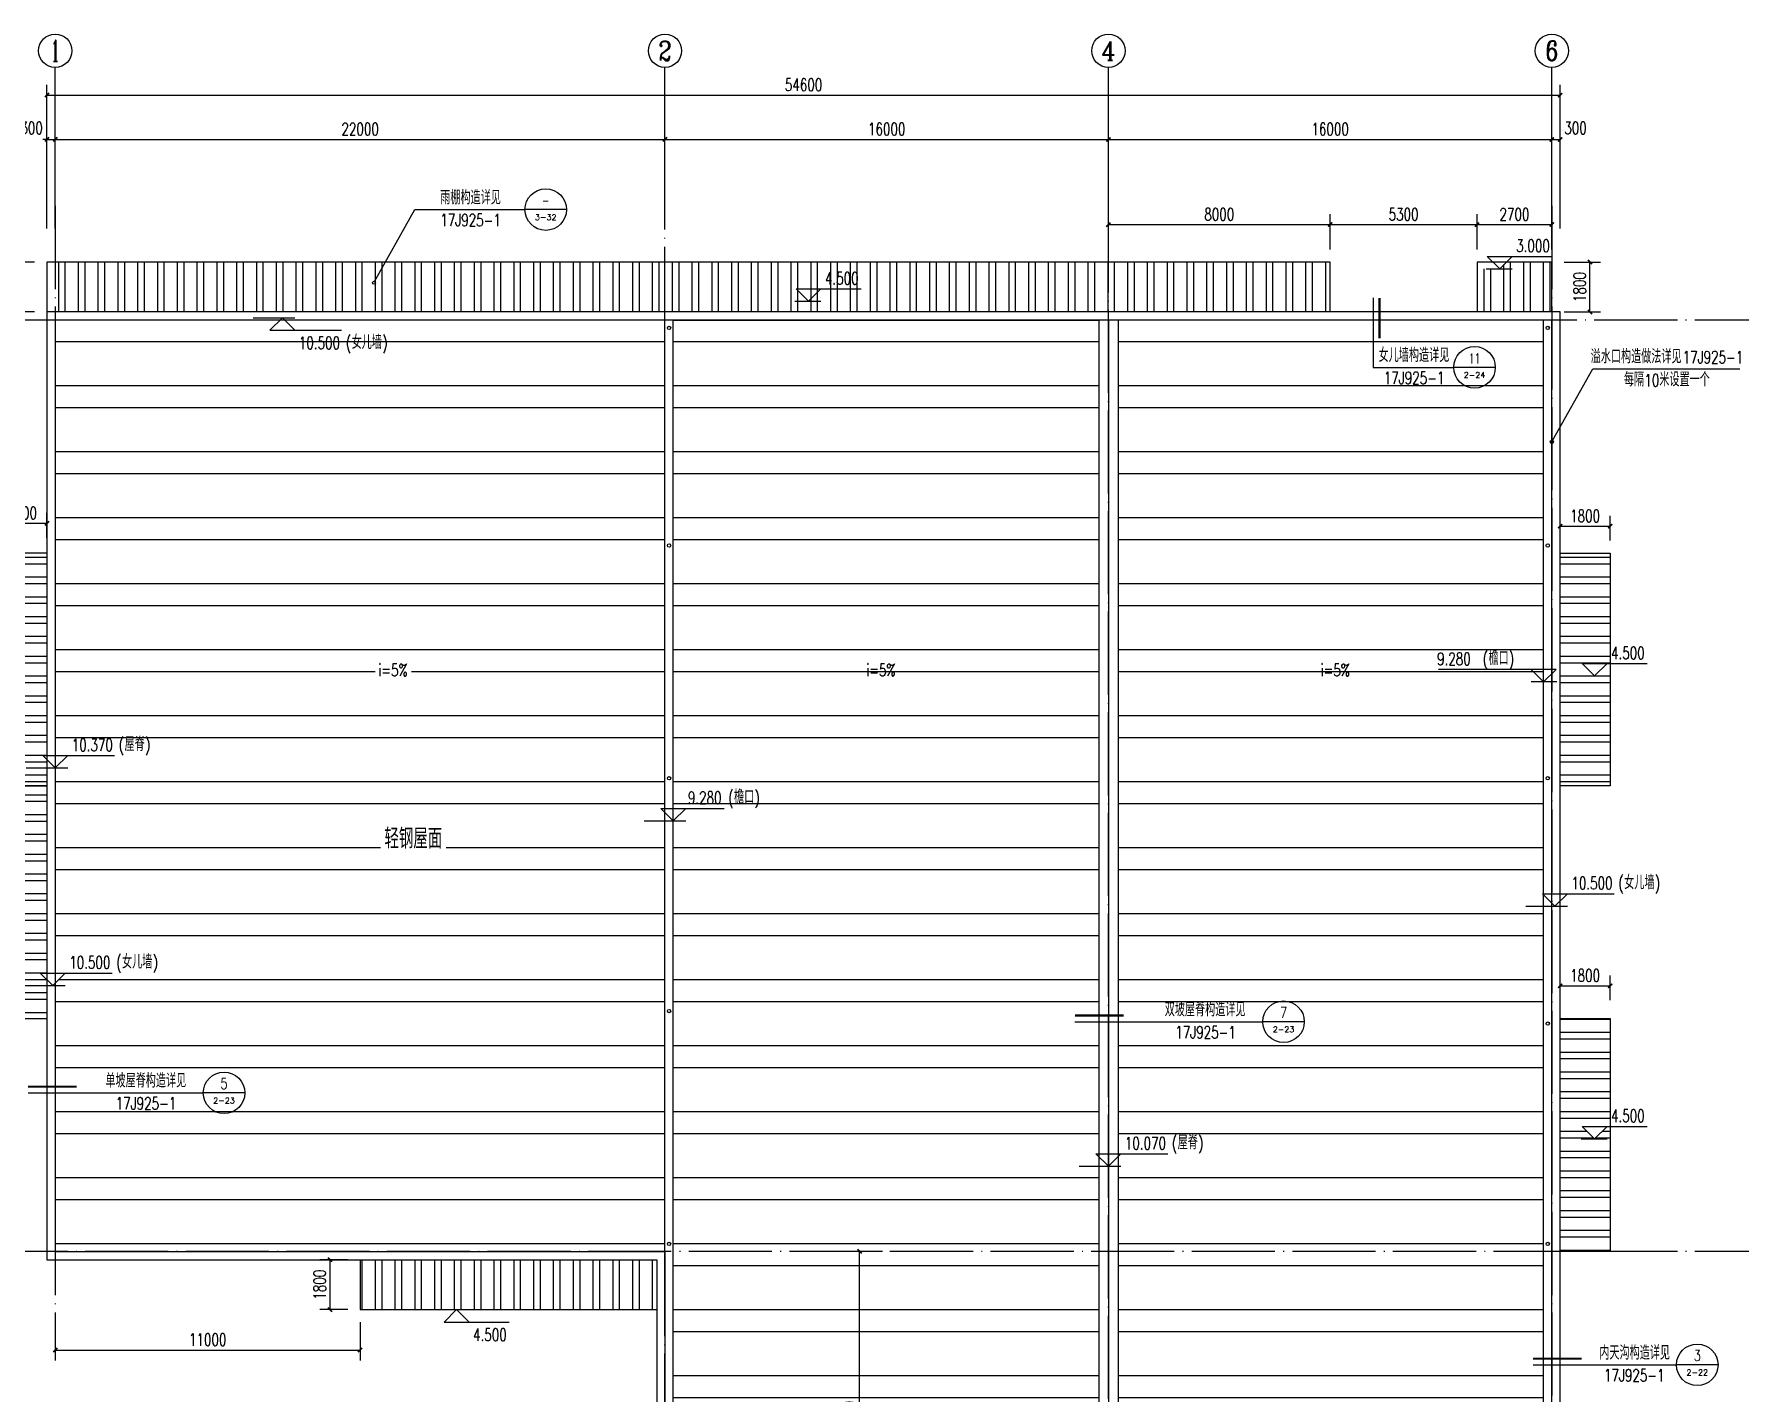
# Model space of a CAD drawing. Extents: x 409931 to 937299, y -508824 to 132289.
# Drawn here: x 470601 to 532150, y -264949 to -215919 of the extents above; entities that cross this region are included whole.
import ezdxf
from ezdxf.enums import TextEntityAlignment as Align

# ---------------------------------------------------------------- set-up
doc = ezdxf.new("R2010")
doc.units = 0
doc.header["$LTSCALE"] = 1500
doc.header["$MEASUREMENT"] = 0
doc.linetypes.add('DOTE', pattern=[2.42, 2, -0.2, 0.02, -0.2])
doc.layers.get('Defpoints').update_dxf_attribs({"color": 252})
for name, color, linetype in [('07m', 36, 'Continuous'), ('A-Roof(建筑屋顶)', 122, 'Continuous'), ('AXIS', 3, 'Continuous'), ('AXIS_TEXT', 7, 'Continuous'), ('DIM_ELEV', 3, 'Continuous'), ('DIM_IDEN', 3, 'Continuous'), ('DIM_SYMB', 3, 'Continuous'), ('DOTE', 1, 'Continuous'), ('PUB_DIM', 3, 'Continuous'), ('PUB_HATCH', 8, 'Continuous'), ('PUB_STRM', 4, 'Continuous'), ('PUB_TEXT', 7, 'Continuous'), ('WALL', 7, 'Continuous'), ('WINDOW', 4, 'Continuous')]:
    doc.layers.add(name, color=color, linetype=linetype)
doc.styles.add('_TCH_AXIS', font='COMPLEX', dxfattribs={"bigfont": 'GBCBIG'})
doc.styles.add('_TCH_DIM', font='SIMPLEX', dxfattribs={"bigfont": 'GBCBIG'})
doc.styles.add('_TCH_DIM_T3', font='SIMPLEX', dxfattribs={"width": 0.705882, "bigfont": 'GBCBIG'})
doc.styles.add('_TCH_LABEL', font='COMPLEX', dxfattribs={"bigfont": 'GBCBIG'})
doc.styles.add('COMPLEX', font='COMPLEX')
doc.dimstyles.new('_TCH_ARCH&&150', dxfattribs={"dimtxt": 446.25, "dimasz": 150, "dimexe": 375, "dimexo": 450, "dimgap": 150, "dimtad": 1, "dimdec": 0, "dimzin": 0, "dimdsep": 46, "dimtxsty": '_TCH_DIM_T3', "dimblk": 'ARCHTICK', "dimcen": 0.09, "dimclrt": 7, "dimazin": 2, "dimtfac": 1, "dimtdec": 0, "dimtix": 1, "dimtmove": 2, "dimatfit": 3, "dimfxl": 0, "dimtolj": 1, "dimtzin": 0, "dimarcsym": 0})
pattern_1 = [(0, (0, 0), (7e-13, 2381.25), []), (0, (793.8, -793.8), (7e-13, 2381.25), [])]
pattern_2 = [(90, (0, 0), (-714.375, 1e-13), []), (90, (238.1, 238.1), (-714.375, 1e-13), [])]
pattern_3 = [(180, (0, 0), (-1e-13, -714.375), []), (180, (-238.1, 238.1), (-1e-13, -714.375), [])]

# ---------------------------------------------------------------- blocks, each defined once
blk = doc.blocks.new('雨水管')
at = {"layer": 'PUB_STRM'}
for centre in [(-32054, 119327), (-346, 119327), (-32054, 111473), (-346, 111473), (-32054, 103073), (-346, 103073), (-32054, 94673), (-346, 94223), (-32054, 86273), (-346, 86273)]:
    blk.add_circle(centre, 60, dxfattribs=at)
blk = doc.blocks.new('_ArchTick')
at = {"color": 0, "linetype": 'ByBlock', "const_width": 0.4}
blk.add_lwpolyline([(-0.5, -0.5), (0.5, 0.5)], dxfattribs=at)
blk = doc.blocks.new('*D396')
at = {"layer": 'Defpoints', "color": 0}
for p in [(525365, -222793), (522665, -224145), (525365, -224145)]:
    blk.add_point(p, dxfattribs=at)
at = {"layer": 'PUB_DIM', "color": 0, "lineweight": -2}
for p, q in [((522665, -223695), (522665, -222418)), ((522665, -222793), (525365, -222793)), ((525365, -223695), (525365, -222418))]:
    blk.add_line(p, q, dxfattribs=at)
at = {"layer": 'PUB_DIM', "color": 0, "lineweight": -2, "xscale": 150, "yscale": 150, "zscale": 150, "rotation": 180}
blk.add_blockref('_ArchTick', (522665, -222793), dxfattribs=at)
at = {"layer": 'PUB_DIM', "color": 0, "lineweight": -2, "xscale": 150, "yscale": 150, "zscale": 150}
blk.add_blockref('_ArchTick', (525365, -222793), dxfattribs=at)
at = {"layer": 'PUB_DIM', "color": 7, "insert": (524015, -222420), "char_height": 446.2, "attachment_point": 5, "style": '_TCH_DIM_T3'}
blk.add_mtext('\\A1;2700', dxfattribs=at)
blk = doc.blocks.new('*D397')
at = {"layer": 'Defpoints', "color": 0}
for p in [(522665, -222793), (517365, -224145), (522665, -224145)]:
    blk.add_point(p, dxfattribs=at)
at = {"layer": 'PUB_DIM', "color": 0, "lineweight": -2}
for p, q in [((517365, -223695), (517365, -222418)), ((517365, -222793), (522665, -222793)), ((522665, -223695), (522665, -222418))]:
    blk.add_line(p, q, dxfattribs=at)
at = {"layer": 'PUB_DIM', "color": 0, "lineweight": -2, "xscale": 150, "yscale": 150, "zscale": 150, "rotation": 180}
blk.add_blockref('_ArchTick', (517365, -222793), dxfattribs=at)
at = {"layer": 'PUB_DIM', "color": 0, "lineweight": -2, "xscale": 150, "yscale": 150, "zscale": 150}
blk.add_blockref('_ArchTick', (522665, -222793), dxfattribs=at)
at = {"layer": 'PUB_DIM', "color": 7, "insert": (520015, -222420), "char_height": 446.2, "attachment_point": 5, "style": '_TCH_DIM_T3'}
blk.add_mtext('\\A1;5300', dxfattribs=at)
blk = doc.blocks.new('*D398')
at = {"layer": 'Defpoints', "color": 0}
for p in [(517365, -222793), (509365, -224145), (517365, -224145)]:
    blk.add_point(p, dxfattribs=at)
at = {"layer": 'PUB_DIM', "color": 0, "lineweight": -2}
for p, q in [((509365, -223695), (509365, -222418)), ((509365, -222793), (517365, -222793)), ((517365, -223695), (517365, -222418))]:
    blk.add_line(p, q, dxfattribs=at)
at = {"layer": 'PUB_DIM', "color": 0, "lineweight": -2, "xscale": 150, "yscale": 150, "zscale": 150, "rotation": 180}
blk.add_blockref('_ArchTick', (509365, -222793), dxfattribs=at)
at = {"layer": 'PUB_DIM', "color": 0, "lineweight": -2, "xscale": 150, "yscale": 150, "zscale": 150}
blk.add_blockref('_ArchTick', (517365, -222793), dxfattribs=at)
at = {"layer": 'PUB_DIM', "color": 7, "insert": (513365, -222420), "char_height": 446.2, "attachment_point": 5, "style": '_TCH_DIM_T3'}
blk.add_mtext('\\A1;8000', dxfattribs=at)
blk = doc.blocks.new('*D399')
at = {"layer": 'Defpoints', "color": 0}
for p in [(471365, -261945), (482365, -261945), (482365, -263402)]:
    blk.add_point(p, dxfattribs=at)
at = {"layer": 'PUB_DIM', "color": 0, "lineweight": -2}
for p, q in [((471365, -262395), (471365, -263777)), ((482365, -262395), (482365, -263777)), ((471365, -263402), (482365, -263402))]:
    blk.add_line(p, q, dxfattribs=at)
at = {"layer": 'PUB_DIM', "color": 0, "lineweight": -2, "xscale": 150, "yscale": 150, "zscale": 150, "rotation": 180}
blk.add_blockref('_ArchTick', (471365, -263402), dxfattribs=at)
at = {"layer": 'PUB_DIM', "color": 0, "lineweight": -2, "xscale": 150, "yscale": 150, "zscale": 150}
blk.add_blockref('_ArchTick', (482365, -263402), dxfattribs=at)
at = {"layer": 'PUB_DIM', "color": 7, "insert": (476865, -263029), "char_height": 446.2, "attachment_point": 5, "style": '_TCH_DIM_T3'}
blk.add_mtext('\\A1;11000', dxfattribs=at)
blk = doc.blocks.new('*D400')
at = {"layer": 'Defpoints', "color": 0}
for p in [(481280, -260145), (482365, -260145), (482365, -261945)]:
    blk.add_point(p, dxfattribs=at)
at = {"layer": 'PUB_DIM', "color": 0, "lineweight": -2}
for p, q in [((481915, -260145), (480905, -260145)), ((481280, -261945), (481280, -260145)), ((481915, -261945), (480905, -261945))]:
    blk.add_line(p, q, dxfattribs=at)
at = {"layer": 'PUB_DIM', "color": 0, "lineweight": -2, "xscale": 150, "yscale": 150, "zscale": 150}
for p, rotation in [((481280, -260145), 90), ((481280, -261945), 270)]:
    blk.add_blockref('_ArchTick', p, dxfattribs=dict(at, rotation=rotation))
at = {"layer": 'PUB_DIM', "color": 7, "insert": (480907, -261045), "char_height": 446.2, "attachment_point": 5, "rotation": 90, "style": '_TCH_DIM_T3'}
blk.add_mtext('\\A1;1800', dxfattribs=at)
blk = doc.blocks.new('*D401')
at = {"layer": 'Defpoints', "color": 0}
for p in [(471065, -233570), (469265, -234540), (471065, -234540)]:
    blk.add_point(p, dxfattribs=at)
at = {"layer": 'PUB_DIM', "color": 0, "lineweight": -2}
for p, q in [((469265, -234090), (469265, -233195)), ((471065, -234090), (471065, -233195)), ((469265, -233570), (471065, -233570))]:
    blk.add_line(p, q, dxfattribs=at)
at = {"layer": 'PUB_DIM', "color": 0, "lineweight": -2, "xscale": 150, "yscale": 150, "zscale": 150, "rotation": 180}
blk.add_blockref('_ArchTick', (469265, -233570), dxfattribs=at)
at = {"layer": 'PUB_DIM', "color": 0, "lineweight": -2, "xscale": 150, "yscale": 150, "zscale": 150}
blk.add_blockref('_ArchTick', (471065, -233570), dxfattribs=at)
at = {"layer": 'PUB_DIM', "color": 7, "insert": (470165, -233197), "char_height": 446.2, "attachment_point": 5, "style": '_TCH_DIM_T3'}
blk.add_mtext('\\A1;1800', dxfattribs=at)
blk = doc.blocks.new('*D410')
at = {"layer": 'Defpoints', "color": 0}
for p in [(527465, -250260), (525665, -251230), (527465, -251230)]:
    blk.add_point(p, dxfattribs=at)
at = {"layer": 'PUB_DIM', "color": 0, "lineweight": -2}
for p, q in [((525665, -250780), (525665, -249885)), ((527465, -250780), (527465, -249885)), ((525665, -250260), (527465, -250260))]:
    blk.add_line(p, q, dxfattribs=at)
at = {"layer": 'PUB_DIM', "color": 0, "lineweight": -2, "xscale": 150, "yscale": 150, "zscale": 150, "rotation": 180}
blk.add_blockref('_ArchTick', (525665, -250260), dxfattribs=at)
at = {"layer": 'PUB_DIM', "color": 0, "lineweight": -2, "xscale": 150, "yscale": 150, "zscale": 150}
blk.add_blockref('_ArchTick', (527465, -250260), dxfattribs=at)
at = {"layer": 'PUB_DIM', "color": 7, "insert": (526565, -249886), "char_height": 446.2, "attachment_point": 5, "style": '_TCH_DIM_T3'}
blk.add_mtext('\\A1;1800', dxfattribs=at)
blk = doc.blocks.new('*D411')
at = {"layer": 'Defpoints', "color": 0}
for p in [(527465, -233675), (525665, -234645), (527465, -234645)]:
    blk.add_point(p, dxfattribs=at)
at = {"layer": 'PUB_DIM', "color": 0, "lineweight": -2}
for p, q in [((525665, -234195), (525665, -233300)), ((525665, -233675), (527465, -233675)), ((527465, -234195), (527465, -233300))]:
    blk.add_line(p, q, dxfattribs=at)
at = {"layer": 'PUB_DIM', "color": 0, "lineweight": -2, "xscale": 150, "yscale": 150, "zscale": 150, "rotation": 180}
blk.add_blockref('_ArchTick', (525665, -233675), dxfattribs=at)
at = {"layer": 'PUB_DIM', "color": 0, "lineweight": -2, "xscale": 150, "yscale": 150, "zscale": 150}
blk.add_blockref('_ArchTick', (527465, -233675), dxfattribs=at)
at = {"layer": 'PUB_DIM', "color": 7, "insert": (526565, -233302), "char_height": 446.2, "attachment_point": 5, "style": '_TCH_DIM_T3'}
blk.add_mtext('\\A1;1800', dxfattribs=at)
blk = doc.blocks.new('*D412')
at = {"layer": 'Defpoints', "color": 0}
for p in [(525365, -224145), (526741, -224145), (525365, -225945)]:
    blk.add_point(p, dxfattribs=at)
at = {"layer": 'PUB_DIM', "color": 0, "lineweight": -2}
for p, q in [((525815, -224145), (527116, -224145)), ((526741, -225945), (526741, -224145)), ((525815, -225945), (527116, -225945))]:
    blk.add_line(p, q, dxfattribs=at)
at = {"layer": 'PUB_DIM', "color": 0, "lineweight": -2, "xscale": 150, "yscale": 150, "zscale": 150}
for p, rotation in [((526741, -224145), 90), ((526741, -225945), 270)]:
    blk.add_blockref('_ArchTick', p, dxfattribs=dict(at, rotation=rotation))
at = {"layer": 'PUB_DIM', "color": 7, "insert": (526368, -225045), "char_height": 446.2, "attachment_point": 5, "rotation": 90, "style": '_TCH_DIM_T3'}
blk.add_mtext('\\A1;1800', dxfattribs=at)
blk = doc.blocks.new('*D413')
at = {"layer": 'Defpoints', "color": 0}
for p in [(469513, -224145), (471065, -224145), (471065, -225945)]:
    blk.add_point(p, dxfattribs=at)
at = {"layer": 'PUB_DIM', "color": 0, "lineweight": -2}
for p, q in [((470615, -224145), (469138, -224145)), ((469513, -225945), (469513, -224145)), ((470615, -225945), (469138, -225945))]:
    blk.add_line(p, q, dxfattribs=at)
at = {"layer": 'PUB_DIM', "color": 0, "lineweight": -2, "xscale": 150, "yscale": 150, "zscale": 150}
for p, rotation in [((469513, -224145), 90), ((469513, -225945), 270)]:
    blk.add_blockref('_ArchTick', p, dxfattribs=dict(at, rotation=rotation))
at = {"layer": 'PUB_DIM', "color": 7, "insert": (469140, -225045), "char_height": 446.2, "attachment_point": 5, "rotation": 90, "style": '_TCH_DIM_T3'}
blk.add_mtext('\\A1;1800', dxfattribs=at)
blk = doc.blocks.new('*D414')
at = {"layer": 'AXIS', "color": 0, "lineweight": -2}
for p, q in [((471065, -219719), (470915, -219719)), ((471065, -222935), (471065, -219344)), ((471065, -219719), (471365, -219719)), ((471365, -222935), (471365, -219344)), ((471365, -219719), (471515, -219719))]:
    blk.add_line(p, q, dxfattribs=at)
at = {"layer": 'Defpoints', "color": 0}
for p in [(471365, -219719), (471065, -223385), (471365, -223385)]:
    blk.add_point(p, dxfattribs=at)
at = {"layer": 'AXIS', "color": 0, "lineweight": -2, "xscale": 150, "yscale": 150, "zscale": 150}
blk.add_blockref('_ArchTick', (471065, -219719), dxfattribs=at)
at = {"layer": 'AXIS', "color": 0, "lineweight": -2, "xscale": 150, "yscale": 150, "zscale": 150, "rotation": 180}
blk.add_blockref('_ArchTick', (471365, -219719), dxfattribs=at)
at = {"layer": 'AXIS', "color": 7, "insert": (470510, -219307), "char_height": 446.2, "attachment_point": 5, "style": '_TCH_DIM_T3'}
blk.add_mtext('\\A1;300', dxfattribs=at)
blk = doc.blocks.new('*D415')
at = {"layer": 'AXIS', "color": 0, "lineweight": -2}
for p, q in [((471365, -222935), (471365, -219344)), ((471365, -219719), (493365, -219719)), ((493365, -222935), (493365, -219344))]:
    blk.add_line(p, q, dxfattribs=at)
at = {"layer": 'Defpoints', "color": 0}
for p in [(493365, -219719), (471365, -223385), (493365, -223385)]:
    blk.add_point(p, dxfattribs=at)
at = {"layer": 'AXIS', "color": 0, "lineweight": -2, "xscale": 150, "yscale": 150, "zscale": 150, "rotation": 180}
blk.add_blockref('_ArchTick', (471365, -219719), dxfattribs=at)
at = {"layer": 'AXIS', "color": 0, "lineweight": -2, "xscale": 150, "yscale": 150, "zscale": 150}
blk.add_blockref('_ArchTick', (493365, -219719), dxfattribs=at)
at = {"layer": 'AXIS', "color": 7, "insert": (482365, -219346), "char_height": 446.2, "attachment_point": 5, "style": '_TCH_DIM_T3'}
blk.add_mtext('\\A1;22000', dxfattribs=at)
blk = doc.blocks.new('*D416')
at = {"layer": 'AXIS', "color": 0, "lineweight": -2}
for p, q in [((493365, -222935), (493365, -219344)), ((493365, -219719), (509365, -219719)), ((509365, -222935), (509365, -219344))]:
    blk.add_line(p, q, dxfattribs=at)
at = {"layer": 'Defpoints', "color": 0}
for p in [(509365, -219719), (493365, -223385), (509365, -223385)]:
    blk.add_point(p, dxfattribs=at)
at = {"layer": 'AXIS', "color": 0, "lineweight": -2, "xscale": 150, "yscale": 150, "zscale": 150, "rotation": 180}
blk.add_blockref('_ArchTick', (493365, -219719), dxfattribs=at)
at = {"layer": 'AXIS', "color": 0, "lineweight": -2, "xscale": 150, "yscale": 150, "zscale": 150}
blk.add_blockref('_ArchTick', (509365, -219719), dxfattribs=at)
at = {"layer": 'AXIS', "color": 7, "insert": (501365, -219346), "char_height": 446.2, "attachment_point": 5, "style": '_TCH_DIM_T3'}
blk.add_mtext('\\A1;16000', dxfattribs=at)
blk = doc.blocks.new('*D417')
at = {"layer": 'AXIS', "color": 0, "lineweight": -2}
for p, q in [((509365, -222935), (509365, -219344)), ((509365, -219719), (525365, -219719)), ((525365, -222935), (525365, -219344))]:
    blk.add_line(p, q, dxfattribs=at)
at = {"layer": 'Defpoints', "color": 0}
for p in [(525365, -219719), (509365, -223385), (525365, -223385)]:
    blk.add_point(p, dxfattribs=at)
at = {"layer": 'AXIS', "color": 0, "lineweight": -2, "xscale": 150, "yscale": 150, "zscale": 150, "rotation": 180}
blk.add_blockref('_ArchTick', (509365, -219719), dxfattribs=at)
at = {"layer": 'AXIS', "color": 0, "lineweight": -2, "xscale": 150, "yscale": 150, "zscale": 150}
blk.add_blockref('_ArchTick', (525365, -219719), dxfattribs=at)
at = {"layer": 'AXIS', "color": 7, "insert": (517365, -219346), "char_height": 446.2, "attachment_point": 5, "style": '_TCH_DIM_T3'}
blk.add_mtext('\\A1;16000', dxfattribs=at)
blk = doc.blocks.new('*D418')
at = {"layer": 'AXIS', "color": 0, "lineweight": -2}
for p, q in [((525365, -222935), (525365, -219344)), ((525365, -219719), (525665, -219719)), ((525665, -222935), (525665, -219344))]:
    blk.add_line(p, q, dxfattribs=at)
at = {"layer": 'Defpoints', "color": 0}
for p in [(525665, -219719), (525365, -223385), (525665, -223385)]:
    blk.add_point(p, dxfattribs=at)
at = {"layer": 'AXIS', "color": 0, "lineweight": -2, "xscale": 150, "yscale": 150, "zscale": 150, "rotation": 180}
blk.add_blockref('_ArchTick', (525365, -219719), dxfattribs=at)
at = {"layer": 'AXIS', "color": 0, "lineweight": -2, "xscale": 150, "yscale": 150, "zscale": 150}
blk.add_blockref('_ArchTick', (525665, -219719), dxfattribs=at)
at = {"layer": 'AXIS', "color": 7, "insert": (526220, -219307), "char_height": 446.2, "attachment_point": 5, "style": '_TCH_DIM_T3'}
blk.add_mtext('\\A1;300', dxfattribs=at)
blk = doc.blocks.new('*D419')
at = {"layer": 'AXIS', "color": 0, "lineweight": -2}
for p, q in [((471065, -222935), (471065, -217744)), ((525665, -222935), (525665, -217744)), ((471065, -218119), (525665, -218119))]:
    blk.add_line(p, q, dxfattribs=at)
at = {"layer": 'Defpoints', "color": 0}
for p in [(525665, -218119), (471065, -223385), (525665, -223385)]:
    blk.add_point(p, dxfattribs=at)
at = {"layer": 'AXIS', "color": 0, "lineweight": -2, "xscale": 150, "yscale": 150, "zscale": 150, "rotation": 180}
blk.add_blockref('_ArchTick', (471065, -218119), dxfattribs=at)
at = {"layer": 'AXIS', "color": 0, "lineweight": -2, "xscale": 150, "yscale": 150, "zscale": 150}
blk.add_blockref('_ArchTick', (525665, -218119), dxfattribs=at)
at = {"layer": 'AXIS', "color": 7, "insert": (498365, -217746), "char_height": 446.2, "attachment_point": 5, "style": '_TCH_DIM_T3'}
blk.add_mtext('\\A1;54600', dxfattribs=at)
blk = doc.blocks.new('*D652')
at = {"layer": 'Defpoints', "color": 0}
for p in [(500388, -259845), (501665, -259845), (501665, -271995)]:
    blk.add_point(p, dxfattribs=at)
at = {"layer": 'PUB_DIM', "color": 0, "lineweight": -2}
for p, q in [((501215, -259845), (500013, -259845)), ((500388, -271995), (500388, -259845)), ((501215, -271995), (500013, -271995))]:
    blk.add_line(p, q, dxfattribs=at)
at = {"layer": 'PUB_DIM', "color": 0, "lineweight": -2, "xscale": 150, "yscale": 150, "zscale": 150}
for p, rotation in [((500388, -259845), 90), ((500388, -271995), 270)]:
    blk.add_blockref('_ArchTick', p, dxfattribs=dict(at, rotation=rotation))
at = {"layer": 'PUB_DIM', "color": 7, "insert": (500015, -265920), "char_height": 446.2, "attachment_point": 5, "rotation": 90, "style": '_TCH_DIM_T3'}
blk.add_mtext('\\A1;12150', dxfattribs=at)
blk = doc.blocks.new('_AXISO')
blk.add_circle((0, 0), 0.5)
at = {"layer": 'AXIS_TEXT', "style": 'COMPLEX', "width": 1.041667}
blk.add_attdef('A', text='', height=0.56, dxfattribs=at).set_placement((-0.25, -0.28), (0.25, -0.28), align=Align.FIT)

msp = doc.modelspace()

# ---------------------------------------------------------------- hatches: boundary and pattern name
at = {"layer": 'A-Roof(建筑屋顶)'}
h = msp.add_hatch(dxfattribs=at)
h.set_pattern_fill('ANSI32', color=256, scale=150, angle=45, style=0)
h.set_pattern_definition(pattern_2)
h.paths.add_polyline_path([(471364.9, -224145), (471364.9, -225945), (493364.9, -225945), (493364.9, -224145)], flags=16)
h.paths.add_polyline_path([(493364.9, -224145), (493364.9, -225945), (509364.9, -225945), (509364.9, -224145)])
h.paths.add_polyline_path([(498092.6, -225109.8), (498992.6, -225109.8), (498542.6, -225559.8)], flags=16)
h.paths.add_polyline_path([(509364.9, -225945), (509364.9, -224145), (471064.9, -224145), (471064.9, -225945)])
h.paths.add_polyline_path([(522664.9, -224388.5), (522664.9, -225945), (525364.9, -225945), (525364.9, -224145), (523729.2, -224145), (523485.7, -224388.5)])
h.paths.add_polyline_path([(499023.6, -225063.9), (500506.7, -225063.9), (500506.7, -224394.5), (499023.6, -224394.5)], flags=24)
h = msp.add_hatch(dxfattribs=at)
h.set_pattern_fill('ANSI32', color=256, scale=150, angle=45, style=0)
h.set_pattern_definition(pattern_2)
h.paths.add_polyline_path([(493364.9, -224145), (483281.7, -224145), (482889, -224845.2, -0.2713146), (482917, -224892.9, -1), (482807.5, -224892.9, -0.5731747), (482889, -224845.2), (483281.7, -224145), (471364.9, -224145), (471364.9, -225945), (493364.9, -225945)])
h.paths.add_polyline_path([(509364.9, -224145), (493364.9, -224145), (493364.9, -225945), (509364.9, -225945)])
h.paths.add_polyline_path([(498092.6, -225109.8), (498992.6, -225109.8), (498542.6, -225559.8)], flags=16)
h.paths.add_polyline_path([(517364.9, -224145), (509364.9, -224145), (509364.9, -225945), (517364.9, -225945)])
h.paths.add_polyline_path([(499023.6, -225063.9), (500506.7, -225063.9), (500506.7, -224394.5), (499023.6, -224394.5)], flags=24)
h = msp.add_hatch(dxfattribs=at)
h.set_pattern_fill('ANSI32,_O', color=256, scale=150, angle=135)
h.set_pattern_definition(pattern_3)
h.paths.add_polyline_path([(471064.9, -234645), (469264.9, -234645), (469264.9, -238392.7), (470320.5, -238392.7), (469870.5, -238842.7), (469420.5, -238392.7), (469264.9, -238392.7), (469264.9, -243045), (471064.9, -243045), (471064.9, -242097.5), (470914.9, -241947.5), (471064.9, -241947.5)])
h.paths.add_polyline_path([(471064.9, -243045), (469264.9, -243045), (469264.9, -251445), (471064.9, -251445), (471064.9, -250039.1), (470823.8, -249798), (471064.9, -249798)])
h = msp.add_hatch(dxfattribs=at)
h.set_pattern_fill('ANSI32,_O', color=256, scale=150, angle=135)
h.set_pattern_definition(pattern_3)
h.paths.add_polyline_path([(527464.9, -234645), (525664.9, -234645), (525664.9, -243045), (527464.9, -243045), (527464.9, -238629.8), (527357.1, -238629.8), (526907.1, -239079.8), (526457.1, -238629.8), (527464.9, -238629.8)])
h = msp.add_hatch(dxfattribs=at)
h.set_pattern_fill('ANSI32,_O', color=256, scale=150, angle=135)
h.set_pattern_definition(pattern_3)
h.paths.add_polyline_path([(527464.9, -251445), (525664.9, -251445), (525664.9, -259845), (527464.9, -259845), (527464.9, -255332.6), (527357.1, -255332.6), (526907.1, -255782.6), (526457.1, -255332.6), (527464.9, -255332.6)])
h = msp.add_hatch(dxfattribs=at)
h.set_pattern_fill('ANSI32', color=256, scale=150, angle=45, style=0)
h.set_pattern_definition(pattern_2)
h.paths.add_polyline_path([(493064.9, -261944.5), (493064.9, -260145), (482364.9, -260144.8), (482364.9, -261944.5)])
at = {"layer": 'PUB_HATCH'}
h = msp.add_hatch(dxfattribs=at)
h.set_pattern_fill('ANSI32,_O', color=256, scale=500, angle=-45)
h.set_pattern_definition(pattern_1)
h.paths.add_polyline_path([(493364.9, -226245), (471364.9, -226245), (471364.9, -243045), (471364.9, -249798), (471723.8, -249798), (471364.9, -250156.9), (471364.9, -259844.6), (493364.9, -259845)])
h.paths.add_polyline_path([(483102.3, -245534.3), (485472, -245534.3), (485472, -244457.1), (483102.3, -244457.1)], flags=16)
edge = h.paths.add_edge_path(flags=16)
edge.add_line((482910.6, -239201.3), (484213.8, -239201.3))
edge.add_line((484213.8, -239201.3), (484213.8, -238531.9))
edge.add_line((484213.8, -238531.9), (482910.6, -238531.9))
edge.add_line((482910.6, -238531.9), (482910.6, -239201.3))
edge.add_line((481048.1, -239247.3), (485626.3, -239247.3))
edge.add_line((485626.3, -239247.3), (486076.3, -239247.3))
h = msp.add_hatch(dxfattribs=at)
h.set_pattern_fill('ANSI32,_O', color=256, scale=500, angle=315)
h.set_pattern_definition(pattern_1)
h.paths.add_polyline_path([(509714.9, -336995), (525064.9, -336995), (525064.9, -226245), (509714.9, -226245)])
h.paths.add_polyline_path([(493664.9, -226245), (509014.9, -226245), (509014.9, -336995), (493664.9, -336995)])
h.paths.add_polyline_path([(501664.9, -325095), (501664.9, -323595), (507664.9, -323595), (507664.9, -325095)], flags=16)
edge = h.paths.add_edge_path(flags=0)
edge.add_line((503914.9, -325095), (503914.9, -323595))
edge = h.paths.add_edge_path(flags=0)
edge.add_line((504664.9, -325095), (504664.9, -323595))
edge = h.paths.add_edge_path(flags=0)
edge.add_line((505414.9, -325095), (505414.9, -323595))
edge = h.paths.add_edge_path(flags=0)
edge.add_line((506164.9, -325095), (506164.9, -323595))
edge = h.paths.add_edge_path(flags=0)
edge.add_line((506914.9, -325095), (506914.9, -323595))
edge = h.paths.add_edge_path(flags=0)
edge.add_line((507664.9, -324345), (501664.9, -324345))
edge = h.paths.add_edge_path(flags=0)
edge.add_line((502414.9, -325095), (502414.9, -323595))
edge = h.paths.add_edge_path(flags=0)
edge.add_line((503164.9, -325095), (503164.9, -323595))
h.paths.add_polyline_path([(505334.5, -323527.5), (507622.8, -323527.5), (507622.8, -322852.5), (505334.5, -322852.5)], flags=24)
h.paths.add_polyline_path([(501664.9, -307895), (501664.9, -306395), (507664.9, -306395), (507664.9, -307895)], flags=16)
edge = h.paths.add_edge_path(flags=0)
edge.add_line((503914.9, -307895), (503914.9, -306395))
edge = h.paths.add_edge_path(flags=0)
edge.add_line((504664.9, -307895), (504664.9, -306395))
edge = h.paths.add_edge_path(flags=0)
edge.add_line((505414.9, -307895), (505414.9, -306395))
edge = h.paths.add_edge_path(flags=0)
edge.add_line((506164.9, -307895), (506164.9, -306395))
edge = h.paths.add_edge_path(flags=0)
edge.add_line((506914.9, -307895), (506914.9, -306395))
edge = h.paths.add_edge_path(flags=0)
edge.add_line((507664.9, -307145), (501664.9, -307145))
edge = h.paths.add_edge_path(flags=0)
edge.add_line((502414.9, -307895), (502414.9, -306395))
edge = h.paths.add_edge_path(flags=0)
edge.add_line((503164.9, -307895), (503164.9, -306395))
h.paths.add_polyline_path([(505334.5, -306327.5), (507622.8, -306327.5), (507622.8, -305652.5), (505334.5, -305652.5)], flags=24)
h.paths.add_polyline_path([(501664.9, -290695), (501664.9, -289195), (507664.9, -289195), (507664.9, -290695)], flags=16)
edge = h.paths.add_edge_path(flags=0)
edge.add_line((503914.9, -290695), (503914.9, -289195))
edge = h.paths.add_edge_path(flags=0)
edge.add_line((504664.9, -290695), (504664.9, -289195))
edge = h.paths.add_edge_path(flags=0)
edge.add_line((505414.9, -290695), (505414.9, -289195))
edge = h.paths.add_edge_path(flags=0)
edge.add_line((506164.9, -290695), (506164.9, -289195))
edge = h.paths.add_edge_path(flags=0)
edge.add_line((506914.9, -290695), (506914.9, -289195))
edge = h.paths.add_edge_path(flags=0)
edge.add_line((507664.9, -289945), (501664.9, -289945))
edge = h.paths.add_edge_path(flags=0)
edge.add_line((502414.9, -290695), (502414.9, -289195))
edge = h.paths.add_edge_path(flags=0)
edge.add_line((503164.9, -290695), (503164.9, -289195))
h.paths.add_polyline_path([(505334.5, -289127.5), (507622.8, -289127.5), (507622.8, -288452.5), (505334.5, -288452.5)], flags=24)
h.paths.add_polyline_path([(501664.9, -273495), (501664.9, -271995), (507664.9, -271995), (507664.9, -273495)], flags=16)
edge = h.paths.add_edge_path(flags=0)
edge.add_line((503914.9, -273495), (503914.9, -271995))
edge = h.paths.add_edge_path(flags=0)
edge.add_line((504664.9, -273495), (504664.9, -271995))
edge = h.paths.add_edge_path(flags=0)
edge.add_line((505414.9, -273495), (505414.9, -271995))
edge = h.paths.add_edge_path(flags=0)
edge.add_line((506164.9, -273495), (506164.9, -271995))
edge = h.paths.add_edge_path(flags=0)
edge.add_line((506914.9, -273495), (506914.9, -271995))
edge = h.paths.add_edge_path(flags=0)
edge.add_line((507664.9, -272745), (501664.9, -272745))
edge = h.paths.add_edge_path(flags=0)
edge.add_line((502414.9, -273495), (502414.9, -271995))
edge = h.paths.add_edge_path(flags=0)
edge.add_line((503164.9, -273495), (503164.9, -271995))
h.paths.add_polyline_path([(505334.5, -271927.5), (507622.8, -271927.5), (507622.8, -271252.5), (505334.5, -271252.5)], flags=24)
h.paths.add_polyline_path([(511064.9, -273495), (511064.9, -271995), (517064.9, -271995), (517064.9, -273495)], flags=16)
edge = h.paths.add_edge_path(flags=0)
edge.add_line((513314.9, -273495), (513314.9, -271995))
edge = h.paths.add_edge_path(flags=0)
edge.add_line((514064.9, -273495), (514064.9, -271995))
edge = h.paths.add_edge_path(flags=0)
edge.add_line((514814.9, -273495), (514814.9, -271995))
edge = h.paths.add_edge_path(flags=0)
edge.add_line((515564.9, -273495), (515564.9, -271995))
edge = h.paths.add_edge_path(flags=0)
edge.add_line((516314.9, -273495), (516314.9, -271995))
edge = h.paths.add_edge_path(flags=0)
edge.add_line((517064.9, -272745), (511064.9, -272745))
edge = h.paths.add_edge_path(flags=0)
edge.add_line((511814.9, -273495), (511814.9, -271995))
edge = h.paths.add_edge_path(flags=0)
edge.add_line((512564.9, -273495), (512564.9, -271995))
h.paths.add_polyline_path([(514734.5, -271927.5), (517022.8, -271927.5), (517022.8, -271252.5), (514734.5, -271252.5)], flags=24)
h.paths.add_polyline_path([(511064.9, -290695), (511064.9, -289195), (517064.9, -289195), (517064.9, -290695)], flags=16)
edge = h.paths.add_edge_path(flags=0)
edge.add_line((513314.9, -290695), (513314.9, -289195))
edge = h.paths.add_edge_path(flags=0)
edge.add_line((514064.9, -290695), (514064.9, -289195))
edge = h.paths.add_edge_path(flags=0)
edge.add_line((514814.9, -290695), (514814.9, -289195))
edge = h.paths.add_edge_path(flags=0)
edge.add_line((515564.9, -290695), (515564.9, -289195))
edge = h.paths.add_edge_path(flags=0)
edge.add_line((516314.9, -290695), (516314.9, -289195))
edge = h.paths.add_edge_path(flags=0)
edge.add_line((517064.9, -289945), (511064.9, -289945))
edge = h.paths.add_edge_path(flags=0)
edge.add_line((511814.9, -290695), (511814.9, -289195))
edge = h.paths.add_edge_path(flags=0)
edge.add_line((512564.9, -290695), (512564.9, -289195))
h.paths.add_polyline_path([(514734.5, -289127.5), (517022.8, -289127.5), (517022.8, -288452.5), (514734.5, -288452.5)], flags=24)
h.paths.add_polyline_path([(511064.9, -307895), (511064.9, -306395), (517064.9, -306395), (517064.9, -307895)], flags=16)
edge = h.paths.add_edge_path(flags=0)
edge.add_line((513314.9, -307895), (513314.9, -306395))
edge = h.paths.add_edge_path(flags=0)
edge.add_line((514064.9, -307895), (514064.9, -306395))
edge = h.paths.add_edge_path(flags=0)
edge.add_line((514814.9, -307895), (514814.9, -306395))
edge = h.paths.add_edge_path(flags=0)
edge.add_line((515564.9, -307895), (515564.9, -306395))
edge = h.paths.add_edge_path(flags=0)
edge.add_line((516314.9, -307895), (516314.9, -306395))
edge = h.paths.add_edge_path(flags=0)
edge.add_line((517064.9, -307145), (511064.9, -307145))
edge = h.paths.add_edge_path(flags=0)
edge.add_line((511814.9, -307895), (511814.9, -306395))
edge = h.paths.add_edge_path(flags=0)
edge.add_line((512564.9, -307895), (512564.9, -306395))
h.paths.add_polyline_path([(514734.5, -306327.5), (517022.8, -306327.5), (517022.8, -305652.5), (514734.5, -305652.5)], flags=24)
h.paths.add_polyline_path([(511064.9, -325095), (511064.9, -323595), (517064.9, -323595), (517064.9, -325095)], flags=16)
edge = h.paths.add_edge_path(flags=0)
edge.add_line((513314.9, -325095), (513314.9, -323595))
edge = h.paths.add_edge_path(flags=0)
edge.add_line((514064.9, -325095), (514064.9, -323595))
edge = h.paths.add_edge_path(flags=0)
edge.add_line((514814.9, -325095), (514814.9, -323595))
edge = h.paths.add_edge_path(flags=0)
edge.add_line((515564.9, -325095), (515564.9, -323595))
edge = h.paths.add_edge_path(flags=0)
edge.add_line((516314.9, -325095), (516314.9, -323595))
edge = h.paths.add_edge_path(flags=0)
edge.add_line((517064.9, -324345), (511064.9, -324345))
edge = h.paths.add_edge_path(flags=0)
edge.add_line((511814.9, -325095), (511814.9, -323595))
edge = h.paths.add_edge_path(flags=0)
edge.add_line((512564.9, -325095), (512564.9, -323595))
h.paths.add_polyline_path([(514734.5, -323527.5), (517022.8, -323527.5), (517022.8, -322852.5), (514734.5, -322852.5)], flags=24)

# ---------------------------------------------------------------- linework, layer by layer
at = {"layer": 'A-Roof(建筑屋顶)'}
for p, q in [((493364.9, -259845), (493364.9, -226245)), ((493665, -336995.1), (493664.9, -226245)), ((509014.9, -226245), (509014.9, -336995)), ((509364.9, -226245), (509364.9, -336995)), ((509714.9, -226245), (509714.9, -336995)), ((525064.9, -336995.1), (525064.9, -226245))]:
    msp.add_line(p, q, dxfattribs=at)
for points in [[(517364.9, -225945), (517364.9, -224145), (471064.9, -224145), (471064.9, -225945)], [(525364.9, -225945), (525364.9, -224145), (522664.9, -224145), (522664.9, -225945)], [(471064.9, -234645), (469264.9, -234645), (469264.9, -243045), (471064.9, -243045)], [(525664.9, -234645), (527464.9, -234645), (527464.9, -243045), (525664.9, -243045)], [(471064.9, -243045), (469264.9, -243045), (469264.9, -251445), (471064.9, -251445)], [(525664.9, -251445), (527464.9, -251445), (527464.9, -259845), (525664.9, -259845)], [(482364.9, -260144.5), (482364.9, -261944.5), (493064.9, -261944.5)]]:
    msp.add_lwpolyline(points, dxfattribs=at)
at = {"layer": 'AXIS'}
for p, q in [((471364.9, -222118.1), (471364.9, -217118.7)), ((493364.9, -222118.1), (493364.9, -217118.7)), ((509364.9, -222118.1), (509364.9, -217118.7)), ((525364.9, -222118.1), (525364.9, -217118.7))]:
    msp.add_line(p, q, dxfattribs=at)
at = {"layer": 'DIM_ELEV'}
for p, q in [((523485.7, -224388.5), (523035.7, -223938.5)), ((523035.7, -223938.5), (525383.2, -223938.5)), ((523485.7, -224388.5), (523935.7, -223938.5)), ((522997.7, -224388.5), (523935.7, -224388.5)), ((498542.6, -225559.8), (498092.6, -225109.8)), ((498092.6, -225109.8), (500440.1, -225109.8)), ((498542.6, -225559.8), (498992.6, -225109.8)), ((498054.7, -225559.8), (498992.6, -225559.8)), ((478509.2, -226151.1), (480009.2, -226151.1)), ((479559.2, -226151.1), (479109.2, -226601.1)), ((479559.2, -226151.1), (480009.2, -226601.1)), ((479109.2, -226601.1), (481698.2, -226601.1)), ((526907.1, -239079.8), (526457.1, -238629.8)), ((526457.1, -238629.8), (528804.6, -238629.8)), ((526907.1, -239079.8), (527357.1, -238629.8)), ((525514.9, -238844.8), (521269.1, -238844.8)), ((525064.9, -239294.8), (524614.9, -238844.8)), ((525542.2, -239294.8), (524614.9, -239294.8)), ((525064.9, -239294.8), (525514.9, -238844.8)), ((526419.1, -239079.8), (527357.1, -239079.8)), ((470314.9, -242397.5), (471814.9, -242397.5)), ((471364.9, -242397.5), (470914.9, -241947.5)), ((470914.9, -241947.5), (473503.9, -241947.5)), ((471364.9, -242397.5), (471814.9, -241947.5)), ((492614.9, -244306.1), (494114.9, -244306.1)), ((493664.9, -244306.1), (493214.9, -243856.1)), ((493214.9, -243856.1), (495495.6, -243856.1)), ((493664.9, -244306.1), (494114.9, -243856.1)), ((524426.4, -247385.6), (525926.4, -247385.6)), ((525476.4, -247385.6), (525026.4, -246935.6)), ((525026.4, -246935.6), (527615.4, -246935.6)), ((525476.4, -247385.6), (525926.4, -246935.6)), ((471273.8, -250248), (470823.8, -249798)), ((470823.8, -249798), (473412.8, -249798)), ((471273.8, -250248), (471723.8, -249798)), ((470223.8, -250248), (471723.8, -250248)), ((526907.1, -255782.6), (526457.1, -255332.6)), ((526457.1, -255332.6), (528804.6, -255332.6)), ((526907.1, -255782.6), (527357.1, -255332.6)), ((526419.1, -255782.6), (527357.1, -255782.6)), ((509363.7, -256770.1), (508913.7, -256320.1)), ((508913.7, -256320.1), (511502.7, -256320.1)), ((509363.7, -256770.1), (509813.7, -256320.1)), ((508313.7, -256770.1), (509813.7, -256770.1)), ((485359.2, -261944.5), (486297.2, -261944.5)), ((485847.2, -261944.5), (485397.2, -262394.5)), ((485847.2, -261944.5), (486297.2, -262394.5)), ((485397.2, -262394.5), (487744.7, -262394.5))]:
    msp.add_line(p, q, dxfattribs=at)
at = {"layer": 'DIM_IDEN'}
for p, q in [((482889, -224845.2), (484344.3, -222250)), ((484344.3, -222250), (488311.5, -222250)), ((489811.5, -222250), (488311.5, -222250)), ((518920.6, -225440.5), (518920.6, -227943.8)), ((518920.6, -227943.8), (521824.7, -227943.8)), ((523324.7, -227943.8), (521824.7, -227943.8)), ((525390.6, -230587.2), (526845.8, -227992)), ((526845.8, -227992), (532149.7, -227992)), ((508154, -251556), (510762.6, -251556)), ((510762.6, -251556), (514933.8, -251556)), ((516433.8, -251556), (514933.8, -251556)), ((470382, -254123.1), (472532.7, -254123.1)), ((472532.7, -254123.1), (476703.9, -254123.1)), ((478203.9, -254123.1), (476703.9, -254123.1)), ((524690.2, -263937), (526771, -263937)), ((526771, -263937), (529861.7, -263937)), ((531361.7, -263937), (529861.7, -263937))]:
    msp.add_line(p, q, dxfattribs=at)
at = {"layer": 'DIM_IDEN', "const_width": 75}
for points in [[(519145.6, -225440.5), (519145.6, -226893.6)], [(508154, -251331), (509910.2, -251331)], [(470382, -253898.1), (472138.2, -253898.1)], [(524690.2, -263712), (526446.5, -263712)]]:
    msp.add_lwpolyline(points, dxfattribs=at)
at = {"layer": 'DIM_IDEN'}
for centre, radius in [((489061.5, -222250), 750), ((482862.3, -224892.9), 54.8), ((522574.7, -227943.8), 750), ((525363.8, -230634.9), 54.8), ((515683.8, -251556), 750), ((477453.9, -254123.1), 750), ((530611.7, -263937), 750)]:
    msp.add_circle(centre, radius, dxfattribs=at)
at = {"layer": 'DIM_SYMB'}
for points in [[(493507.9, -229318.3, 0, 0, 0), (493507.9, -228334.8, 120, 0, 0), (493507.9, -227884.8, 0, 0, 0)], [(525222, -229318.3, 0, 0, 0), (525222, -228334.8, 120, 0, 0), (525222, -227884.8, 0, 0, 0)], [(493507.9, -231571.8, 0, 0, 0), (493507.9, -232555.2, 120, 0, 0), (493507.9, -233005.2, 0, 0, 0)], [(525222, -231571.8, 0, 0, 0), (525222, -232555.2, 120, 0, 0), (525222, -233005.2, 0, 0, 0)], [(493507.9, -237718.3, 0, 0, 0), (493507.9, -236734.8, 120, 0, 0), (493507.9, -236284.8, 0, 0, 0)], [(525222, -237718.3, 0, 0, 0), (525222, -236734.8, 120, 0, 0), (525222, -236284.8, 0, 0, 0)], [(481048.1, -239247.3, 0, 0, 0), (485626.3, -239247.3, 120, 0, 0), (486076.3, -239247.3, 0, 0, 0)], [(503681.7, -239247.3, 0, 0, 0), (499103.6, -239247.3, 120, 0, 0), (498653.6, -239247.3, 0, 0, 0)], [(515048.6, -239247.3, 0, 0, 0), (519626.7, -239247.3, 120, 0, 0), (520076.7, -239247.3, 0, 0, 0)], [(493507.9, -239971.8, 0, 0, 0), (493507.9, -240955.2, 120, 0, 0), (493507.9, -241405.2, 0, 0, 0)], [(525222, -239971.8, 0, 0, 0), (525222, -240955.2, 120, 0, 0), (525222, -241405.2, 0, 0, 0)], [(493507.9, -246118.3, 0, 0, 0), (493507.9, -245134.8, 120, 0, 0), (493507.9, -244684.8, 0, 0, 0)], [(525222, -246118.3, 0, 0, 0), (525222, -245134.8, 120, 0, 0), (525222, -244684.8, 0, 0, 0)], [(493507.9, -248371.8, 0, 0, 0), (493507.9, -249355.2, 120, 0, 0), (493507.9, -249805.2, 0, 0, 0)], [(525222, -248371.8, 0, 0, 0), (525222, -249355.2, 120, 0, 0), (525222, -249805.2, 0, 0, 0)], [(493507.9, -254518.3, 0, 0, 0), (493507.9, -253534.8, 120, 0, 0), (493507.9, -253084.8, 0, 0, 0)], [(525222, -254518.3, 0, 0, 0), (525222, -253534.8, 120, 0, 0), (525222, -253084.8, 0, 0, 0)], [(493507.9, -256771.8, 0, 0, 0), (493507.9, -257755.2, 120, 0, 0), (493507.9, -258205.2, 0, 0, 0)], [(525222, -256771.8, 0, 0, 0), (525222, -257755.2, 120, 0, 0), (525222, -258205.2, 0, 0, 0)], [(493507.9, -263018.3, 0, 0, 0), (493507.9, -262034.8, 120, 0, 0), (493507.9, -261584.8, 0, 0, 0)], [(525222, -263018.3, 0, 0, 0), (525222, -262034.8, 120, 0, 0), (525222, -261584.8, 0, 0, 0)]]:
    msp.add_lwpolyline(points, format="xyseb", dxfattribs=at)
at = {"layer": 'DOTE', "color": 1, "linetype": 'DOTE'}
for p, q in [((471364.9, -222118.1), (471364.9, -262676.9)), ((493364.9, -350019), (493364.9, -222118.1)), ((509364.9, -337767.7), (509364.9, -221687.1)), ((525364.9, -222118.1), (525364.9, -350209.7)), ((533522.9, -226245), (467102.8, -226245)), ((533522.9, -259845), (466423.8, -259845))]:
    msp.add_line(p, q, dxfattribs=at)
at = {"layer": 'WALL'}
for p, q in [((471064.9, -225945), (471064.9, -260144.5)), ((525664.9, -225945), (471064.9, -225945)), ((471364.9, -226245), (471364.9, -259844.6)), ((525364.9, -226245), (471364.9, -226245)), ((525364.9, -336995), (525364.9, -226245)), ((525664.9, -336995), (525664.9, -225945)), ((471064.9, -260144.5), (493064.9, -260145)), ((471364.9, -259844.6), (493364.9, -259845)), ((493064.9, -260145), (493065, -336995.1)), ((493364.9, -259845), (493365, -336995.1))]:
    msp.add_line(p, q, dxfattribs=at)
at = {"layer": 'WINDOW'}
for points in [[(493664.9, -226245), (509014.9, -226245), (509014.9, -336995), (493664.9, -336995)], [(509714.9, -336995), (525064.9, -336995), (525064.9, -226245), (509714.9, -226245)]]:
    msp.add_lwpolyline(points, close=True, dxfattribs=at)

# ---------------------------------------------------------------- block references
at = {"layer": 'AXIS'}
ref = msp.add_blockref('_AXISO', (471364.9, -216518.7), dxfattribs=dict(at, xscale=1200, yscale=1200, zscale=1200))
ref.add_attrib('A', '1', dxfattribs={"layer": 'AXIS_TEXT', "height": 772.1, "style": '_TCH_AXIS'}).set_placement((471199.5, -216904.7), (471530.4, -216904.7), align=Align.FIT)
ref = msp.add_blockref('_AXISO', (493364.9, -216518.7), dxfattribs=dict(at, xscale=1200, yscale=1200, zscale=1200))
ref.add_attrib('A', '2', dxfattribs={"layer": 'AXIS_TEXT', "height": 698.9, "style": '_TCH_AXIS'}).set_placement((493132, -216868.1), (493597.9, -216868.1), align=Align.FIT)
ref = msp.add_blockref('_AXISO', (509364.9, -216518.7), dxfattribs=dict(at, xscale=1200, yscale=1200, zscale=1200))
ref.add_attrib('A', '4', dxfattribs={"layer": 'AXIS_TEXT', "height": 668.2, "style": '_TCH_AXIS'}).set_placement((509110.4, -216852.8), (509619.5, -216852.8), align=Align.FIT)
ref = msp.add_blockref('_AXISO', (525364.9, -216518.7), dxfattribs=dict(at, xscale=1200, yscale=1200, zscale=1200))
ref.add_attrib('A', '6', dxfattribs={"layer": 'AXIS_TEXT', "height": 698.9, "style": '_TCH_AXIS'}).set_placement((525132, -216868.1), (525597.9, -216868.1), align=Align.FIT)
at = {"layer": 'WINDOW'}
msp.add_blockref('雨水管', (525564.9, -345845), dxfattribs=at)

# ---------------------------------------------------------------- texts
at = {"layer": '07m', "color": 2, "style": '_TCH_DIM'}
msp.add_text('轻钢屋面', height=723.4, dxfattribs=at).set_placement((483241.9, -245306.9))
at = {"layer": 'PUB_TEXT', "style": '_TCH_DIM'}
for s, p in [('雨棚构造详见', (485255.5, -222064.6)), ('女儿墙', (482058.2, -227283.6)), ('女儿墙构造详见', (519113.2, -227752.8)), ('溢水口构造做法详见', (526766.5, -227801)), ('每隔', (527965.5, -228629.8)), ('米设置一个', (529242.8, -228629.8)), ('檐口', (523078.1, -238687.3)), ('屋脊', (473863.9, -241790)), ('檐口', (495855.6, -243698.6)), ('女儿墙', (527975.4, -246778.1)), ('女儿墙', (473772.8, -249640.5)), ('双坡屋脊构造详见', (511396.1, -251365)), ('单坡屋脊构造详见', (473171.8, -253932.1)), ('屋脊', (511862.7, -256162.6)), ('内天沟构造详见', (527076.5, -263751.5))]:
    msp.add_text(s, height=506.38, dxfattribs=at).set_placement(p)
at = {"layer": 'PUB_TEXT', "style": '_TCH_DIM', "width": 0.777778}
msp.add_text('-', height=391.5, dxfattribs=at).set_placement((488931, -222111.2), (489192, -222111.2), align=Align.FIT)
at = {"layer": 'PUB_TEXT', "style": '_TCH_DIM', "width": 0.705882}
for s, height, p in [('17J925-1', 446.25, (485255.4, -222853.7)), ('3.000', 446.25, (524078.2, -223781)), ('4.500', 446.25, (499135.1, -224952.3)), ('10.500', 446.25, (480153.2, -227283.6)), ('(', 446.2, (481848.2, -227283.6)), (')', 446.2, (483164, -227283.6)), ('17J925-1', 446.25, (530084, -227801)), ('17J925-1', 446.25, (519300.2, -228547.6)), ('10', 446.25, (528702.8, -228629.8)), ('(', 446.2, (522868.1, -238687.3)), (')', 446.2, (523815.3, -238687.3)), ('4.500', 446.25, (527499.6, -238472.3)), ('i=5%', 446.25, (483022.2, -239089.8)), ('i=5%', 446.25, (500627.7, -239089.8)), ('i=5%', 446.25, (517022.6, -239089.8)), ('9.280', 446.25, (521224.1, -238687.3)), ('(', 446.2, (473653.9, -241790)), (')', 446.2, (474601.2, -241790)), ('10.370', 446.25, (471958.9, -241790)), ('9.280', 446.25, (494190.6, -243698.6)), ('(', 446.2, (495645.6, -243698.6)), (')', 446.2, (496592.9, -243698.6)), ('10.500', 446.25, (526070.4, -246778.1)), ('(', 446.2, (527765.4, -246778.1)), (')', 446.2, (529081.2, -246778.1)), ('10.500', 446.25, (471867.8, -249640.5)), ('(', 446.2, (473562.8, -249640.5)), (')', 446.2, (474878.6, -249640.5)), ('17J925-1', 446.25, (511775.7, -252159.8)), ('17J925-1', 446.25, (473545.8, -254726.8)), ('4.500', 446.25, (527499.6, -255175.1)), ('10.070', 446.25, (509957.7, -256162.6)), ('(', 446.2, (511652.7, -256162.6)), (')', 446.2, (512599.9, -256162.6)), ('4.500', 446.25, (486439.7, -263077)), ('17J925-1', 446.25, (527243.9, -264540.7))]:
    msp.add_text(s, height=height, dxfattribs=at).set_placement(p)
at = {"layer": 'PUB_TEXT'}
for s, height, style, p, p2 in [('3-32', 204.59, '_TCH_DIM', (488671.8, -222629.1), (489451.2, -222629.1)), ('11', 363.03, '_TCH_LABEL', (522367.3, -227800.8), (522782.2, -227800.8)), ('2-24', 200.81, '_TCH_LABEL', (522182.7, -228320.1), (522966.8, -228320.1)), ('7', 391.5, '_TCH_LABEL', (515553.3, -251417.2), (515814.3, -251417.2)), ('2-23', 204.59, '_TCH_LABEL', (515294.1, -251935.1), (516073.5, -251935.1)), ('5', 391.5, '_TCH_LABEL', (477323.4, -253984.3), (477584.4, -253984.3)), ('2-23', 204.59, '_TCH_LABEL', (477064.2, -254502.2), (477843.6, -254502.2)), ('3', 391.5, '_TCH_LABEL', (530481.2, -263798.1), (530742.2, -263798.1)), ('2-22', 204.59, '_TCH_LABEL', (530222.1, -264316), (531001.4, -264316))]:
    msp.add_text(s, height=height, dxfattribs=dict(at, style=style)).set_placement(p, p2, align=Align.FIT)

# ---------------------------------------------------------------- dimensions: what is measured, and where the dimension line sits
at = {"layer": 'AXIS'}
for p1, p2, distance, picture, middle in [((471064.9, -223385.3), (525664.9, -223385.3), 5265.9, '*D419', (498364.9, -217746.2)), ((471364.9, -223385.3), (493364.9, -223385.3), 3665.9, '*D415', (482364.9, -219346.2)), ((493364.9, -223385.3), (509364.9, -223385.3), 3665.9, '*D416', (501364.9, -219346.2)), ((509364.9, -223385.3), (525364.9, -223385.3), 3665.9, '*D417', (517364.9, -219346.2))]:
    dim = msp.add_aligned_dim(p1=p1, p2=p2, distance=distance, dimstyle='_TCH_ARCH&&150', dxfattribs=at)
    dim.commit()
    dim.dimension.update_dxf_attribs({"geometry": picture, "text_midpoint": middle})
for base, p1, p2, picture, middle in [((471364.9, -219719.3), (471064.9, -223385.3), (471364.9, -223385.3), '*D414', (470509.9, -219306.8)), ((525664.9, -219719.3), (525364.9, -223385.3), (525664.9, -223385.3), '*D418', (526219.9, -219306.8))]:
    dim = msp.add_linear_dim(base=base, p1=p1, p2=p2, angle=0, dimstyle='_TCH_ARCH&&150', dxfattribs=at)
    dim.commit()
    dim.dimension.update_dxf_attribs({"geometry": picture, "text_midpoint": middle, "dimtype": 129})
at = {"layer": 'PUB_DIM'}
for p1, p2, distance, picture, middle in [((509364.9, -224145), (517364.9, -224145), 1352.3, '*D398', (513364.9, -222419.6)), ((517364.9, -224145), (522664.9, -224145), 1352.3, '*D397', (520014.9, -222419.6)), ((522664.9, -224145), (525364.9, -224145), 1352.3, '*D396', (524014.9, -222419.6)), ((471064.9, -225945), (471064.9, -224145), 1551.9, '*D413', (469139.9, -225045)), ((525364.9, -225945), (525364.9, -224145), -1376.3, '*D412', (526368.1, -225045)), ((469265, -234539.7), (471065, -234539.7), 970.1, '*D401', (470165, -233196.5)), ((525664.9, -234645), (527464.9, -234645), 970.1, '*D411', (526564.9, -233301.8)), ((525664.9, -251229.7), (527464.9, -251229.7), 970.1, '*D410', (526564.9, -249886.5)), ((482364.9, -261944.5), (482364.9, -260144.5), 1085.2, '*D400', (480906.6, -261044.5)), ((501664.9, -271995), (501664.9, -259845), 1276.6, '*D652', (500015.2, -265920)), ((471364.9, -261944.5), (482364.9, -261944.5), -1457.2, '*D399', (476864.9, -263028.7))]:
    dim = msp.add_aligned_dim(p1=p1, p2=p2, distance=distance, dimstyle='_TCH_ARCH&&150', dxfattribs=at)
    dim.commit()
    dim.dimension.update_dxf_attribs({"geometry": picture, "text_midpoint": middle})

doc.saveas('drawing.dxf')
